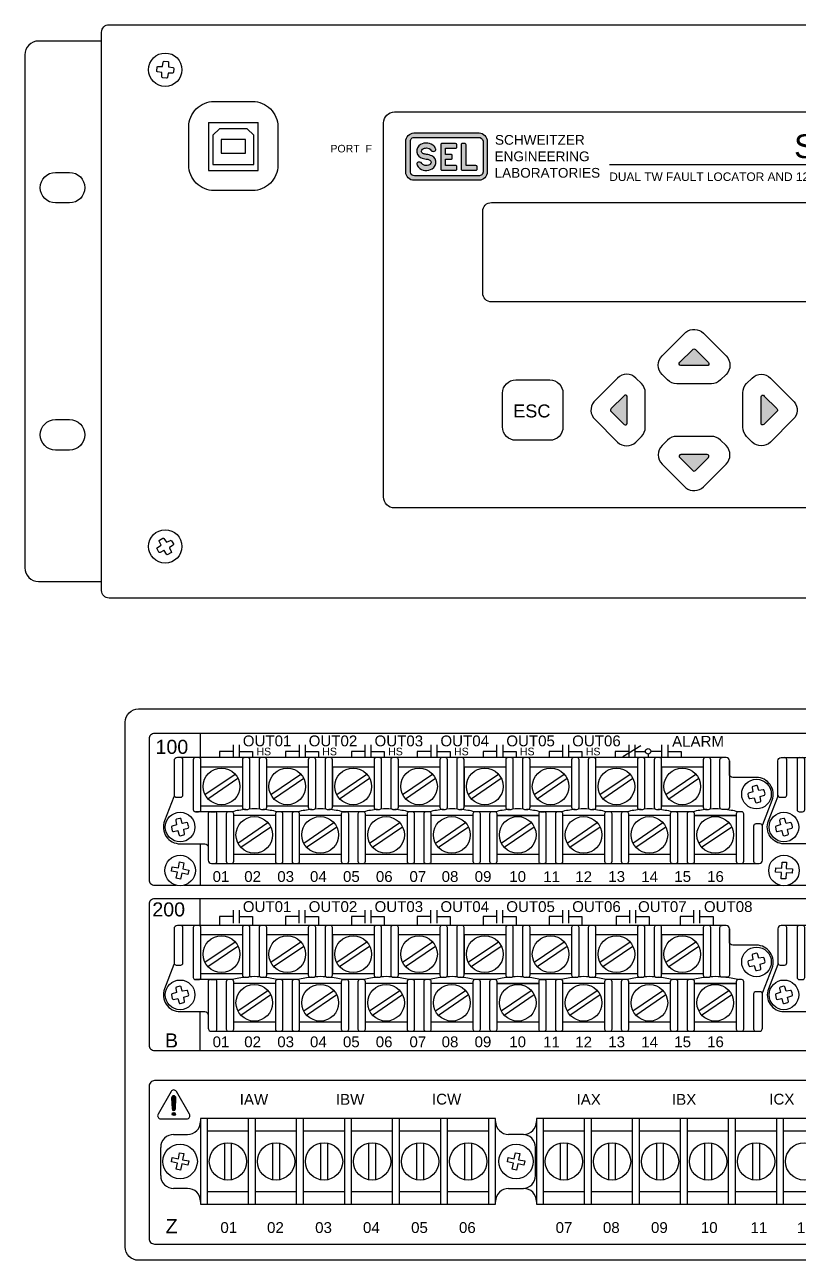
# Model space of a CAD drawing. Header units: inches. Extents: x 2.3 to 23.5, y 0.5 to 14.5.
# Drawn here: x 2.29 to 9.34, y 3.29 to 14.54 of the extents above; entities that cross this region are included whole.
import ezdxf

# ---------------------------------------------------------------- set-up
doc = ezdxf.new("R2010")
doc.units = ezdxf.units.IN
doc.header["$MEASUREMENT"] = 0
doc.layers.add('DWG', color=7, linetype='Continuous')
doc.styles.add('Arial', font='arial.ttf')

msp = doc.modelspace()

# ---------------------------------------------------------------- hatches: boundary and pattern name
at = {"layer": 'DWG'}
h = msp.add_hatch(color=256, dxfattribs=at)
h.dxf.hatch_style = 1
h.paths.add_polyline_path([(5.833, 13.553, 0.404471), (5.759, 13.476), (5.759, 13.197, 0.41811), (5.833, 13.122), (6.426, 13.122, 0.404471), (6.5, 13.199), (6.5, 13.477, 0.41811), (6.426, 13.553)])
h.paths.add_polyline_path([(6.422, 13.513, -0.378768), (6.462, 13.479), (6.462, 13.199, -0.441125), (6.422, 13.163), (5.839, 13.163, -0.378768), (5.8, 13.197), (5.8, 13.478, -0.441125), (5.839, 13.513)], flags=16)
h.paths.add_polyline_path([(5.941, 13.461, -0.186266), (6.005, 13.443, -0.150362), (6.03, 13.411, -0.125644), (6.032, 13.398, -0.170757), (6.026, 13.39, -0.231613), (5.996, 13.388, -0.085557), (5.994, 13.39, -0.006668), (5.981, 13.405, 0.13415), (5.959, 13.416, 0.058363), (5.938, 13.416, 0.221111), (5.904, 13.397, 0.182747), (5.902, 13.382, 0.23043), (5.92, 13.364, 0.039737), (5.931, 13.361, 0.022201), (5.946, 13.358, -0.087003), (5.997, 13.344, -0.338093), (6.033, 13.276, -0.12608), (6.013, 13.238, -0.192116), (5.95, 13.212, -0.186266), (5.887, 13.231, -0.150362), (5.861, 13.263, -0.125644), (5.86, 13.276, -0.170757), (5.865, 13.283, -0.231613), (5.895, 13.285, -0.085557), (5.898, 13.283, -0.006668), (5.91, 13.269, 0.13415), (5.933, 13.257, 0.058363), (5.954, 13.258, 0.221111), (5.988, 13.277, 0.182747), (5.989, 13.291, 0.23043), (5.971, 13.309, 0.039737), (5.96, 13.313, 0.022201), (5.945, 13.315, -0.087003), (5.894, 13.329, -0.338093), (5.859, 13.398, -0.12608), (5.878, 13.436, -0.192116)], flags=0)
h = msp.add_hatch(color=256, dxfattribs=at)
h.dxf.hatch_style = 1
h.paths.add_polyline_path([(6.005, 13.443, 0.186266), (5.941, 13.461, 0.192116), (5.878, 13.436, 0.12608), (5.859, 13.398, 0.336344), (5.894, 13.329, 0.087668), (5.945, 13.315, -0.022201), (5.96, 13.313, -0.039737), (5.971, 13.309, -0.23043), (5.989, 13.291, -0.182747), (5.988, 13.277, -0.221111), (5.954, 13.258, -0.058363), (5.933, 13.257, -0.13415), (5.91, 13.269, 0.006762), (5.898, 13.284, 0.078297), (5.895, 13.285, 0.231613), (5.865, 13.283, 0.170757), (5.86, 13.276, 0.118457), (5.861, 13.264, 0.153081), (5.887, 13.231, 0.186266), (5.95, 13.212, 0.192116), (6.013, 13.238, 0.12608), (6.033, 13.276, 0.336344), (5.997, 13.344, 0.087668), (5.946, 13.358, -0.022201), (5.931, 13.361, -0.039737), (5.92, 13.364, -0.23043), (5.902, 13.382, -0.182747), (5.904, 13.397, -0.221111), (5.938, 13.416, -0.058363), (5.959, 13.416, -0.13415), (5.981, 13.405, 0.006762), (5.994, 13.39, 0.078297), (5.996, 13.388, 0.231613), (6.026, 13.39, 0.170757), (6.032, 13.398, 0.118457), (6.03, 13.41, 0.153081)])
h = msp.add_hatch(color=256, dxfattribs=at)
h.dxf.hatch_style = 1
h.paths.add_polyline_path([(6.212, 13.214), (6.089, 13.214, -0.414244), (6.077, 13.226), (6.077, 13.445, -0.432614), (6.089, 13.458), (6.212, 13.458, -0.424366), (6.224, 13.446), (6.224, 13.426, -0.424366), (6.212, 13.414), (6.119, 13.414), (6.119, 13.358), (6.174, 13.358, -0.477137), (6.182, 13.348), (6.182, 13.324, -0.353971), (6.174, 13.314), (6.119, 13.314), (6.119, 13.258), (6.212, 13.258, -0.414214), (6.224, 13.246), (6.224, 13.226, -0.414214)])
h = msp.add_hatch(color=256, dxfattribs=at)
h.dxf.hatch_style = 1
h.paths.add_polyline_path([(6.307, 13.445), (6.307, 13.446, 0.414214), (6.295, 13.458), (6.274, 13.458, 0.396049), (6.262, 13.445), (6.262, 13.225, 0.396049), (6.274, 13.214), (6.398, 13.214, 0.404134), (6.409, 13.226), (6.409, 13.246, 0.404134), (6.398, 13.258), (6.307, 13.258)])
h = msp.add_hatch(color=256, dxfattribs=at)
h.dxf.hatch_style = 1
h.paths.add_polyline_path([(7.774, 11.15, 0.749006), (7.745, 11.158), (7.63, 11.044, 0.514157), (7.628, 11.018), (7.747, 10.9, 0.677698), (7.774, 10.912)])
h.paths.add_polyline_path([(8.397, 11.581, 0.514157), (8.371, 11.579), (8.256, 11.465, 0.749006), (8.265, 11.435), (8.504, 11.435, 0.656199), (8.515, 11.462)])
h.paths.add_polyline_path([(8.515, 10.599, 0.677698), (8.503, 10.626), (8.265, 10.626, 0.749006), (8.256, 10.597), (8.371, 10.482, 0.514157), (8.397, 10.48)])
h.paths.add_polyline_path([(9.137, 11.044), (9.023, 11.158, 0.749006), (8.994, 11.15), (8.994, 10.911, 0.656199), (9.02, 10.9), (9.139, 11.018, 0.514157)])
h.paths.add_polyline_path([(9.812, 11.188), (9.737, 11.13), (9.812, 11.072)])
h = msp.add_hatch(color=256, dxfattribs=at)
h.dxf.hatch_style = 1
h.paths.add_polyline_path([(3.665, 4.767, 1), (3.625, 4.767), (3.63, 4.667, 1), (3.66, 4.667)])
h = msp.add_hatch(color=256, dxfattribs=at)
h.dxf.hatch_style = 1
h.paths.add_polyline_path([(3.66, 4.621, 1), (3.63, 4.621, 1)])

# ---------------------------------------------------------------- linework, layer by layer
for points in [[(20.588, 14.471), (20.588, 9.387, -0.414214), (20.519, 9.319), (3.056, 9.319, -0.414214), (2.988, 9.387), (2.988, 14.471, -0.414214), (3.056, 14.539), (20.519, 14.539, -0.414214)], [(2.988, 14.39), (2.413, 14.39, 0.414214), (2.288, 14.265), (2.288, 9.595, 0.414214), (2.413, 9.47), (2.988, 9.47)], [(3.634, 14.098), (3.594, 14.099, 0.383551), (3.593, 14.098), (3.587, 14.059, -0.393777), (3.578, 14.051), (3.545, 14.054, -0.403842), (3.537, 14.063), (3.538, 14.103, 0.383532), (3.537, 14.104), (3.497, 14.109, -0.39378), (3.49, 14.118), (3.493, 14.151, -0.403842), (3.501, 14.159), (3.541, 14.158, 0.383532), (3.542, 14.159), (3.548, 14.199, -0.393777), (3.557, 14.206), (3.59, 14.204, -0.403845), (3.598, 14.195), (3.597, 14.155, 0.383532), (3.598, 14.154), (3.638, 14.149, -0.39378), (3.645, 14.14), (3.642, 14.106, -0.403842)], [(4.013, 13.84), (4.363, 13.84, -0.414214), (4.593, 13.61), (4.593, 13.26, -0.414214), (4.363, 13.029), (4.013, 13.029, -0.414214), (3.782, 13.26), (3.782, 13.61, -0.414214)], [(5.656, 13.745), (18.024, 13.745, -0.414214), (18.124, 13.645), (18.124, 10.239, -0.414214), (18.024, 10.139), (5.656, 10.139, -0.414214), (5.556, 10.239), (5.556, 13.645, -0.414214)], [(5.833, 13.553), (6.426, 13.553, -0.41811), (6.5, 13.477), (6.5, 13.199, -0.404471), (6.426, 13.122), (5.833, 13.122, -0.41811), (5.759, 13.197), (5.759, 13.476, -0.404471)], [(5.839, 13.513), (6.422, 13.513, -0.378768), (6.462, 13.479), (6.462, 13.199, -0.441125), (6.422, 13.163), (5.839, 13.163, -0.378768), (5.8, 13.197), (5.8, 13.478, -0.441125)], [(5.941, 13.461, 0.192116), (5.878, 13.436, 0.12608), (5.859, 13.398, 0.336344), (5.894, 13.329, 0.087668), (5.945, 13.315, -0.022201), (5.96, 13.313, -0.039737), (5.971, 13.309, -0.23043), (5.989, 13.291, -0.182747), (5.988, 13.277, -0.221111), (5.954, 13.258, -0.058363), (5.933, 13.257, -0.13415), (5.91, 13.269, 0.006668), (5.898, 13.283, 0.085557), (5.895, 13.285, 0.231613), (5.865, 13.283, 0.170757), (5.86, 13.276, 0.118457), (5.861, 13.264, 0.153081), (5.887, 13.231, 0.186266), (5.95, 13.212, 0.192116), (6.013, 13.238, 0.12608), (6.033, 13.276, 0.336344), (5.997, 13.344, 0.087668), (5.946, 13.358, -0.022201), (5.931, 13.361, -0.039737), (5.92, 13.364, -0.23043), (5.902, 13.382, -0.182747), (5.904, 13.397, -0.221111), (5.938, 13.416, -0.058363), (5.959, 13.416, -0.13415), (5.981, 13.405, 0.006668), (5.994, 13.39, 0.085557), (5.996, 13.388, 0.231613), (6.026, 13.39, 0.170757), (6.032, 13.398, 0.118457), (6.03, 13.41, 0.153081), (6.005, 13.443, 0.186266)], [(6.262, 13.445), (6.262, 13.225, 0.432614), (6.274, 13.214), (6.398, 13.214, 0.424366), (6.409, 13.226), (6.409, 13.246, 0.404134), (6.398, 13.258), (6.307, 13.258), (6.307, 13.446, 0.414285), (6.295, 13.458), (6.274, 13.458, 0.432614)], [(2.568, 13.194), (2.696, 13.194, -1), (2.696, 12.916), (2.568, 12.916, -1)], [(6.539, 12.92), (10.229, 12.92, -0.414214), (10.309, 12.84), (10.309, 12.095, -0.414214), (10.229, 12.015), (6.539, 12.015, -0.414214), (6.459, 12.095), (6.459, 12.84, -0.414214)], [(8.31, 11.739, -0.379432), (8.469, 11.73), (8.676, 11.523, -0.414213), (8.676, 11.354), (8.626, 11.305, -0.196092), (8.542, 11.27), (8.227, 11.27, -0.19986), (8.142, 11.305), (8.093, 11.354, -0.414214), (8.093, 11.523)], [(8.371, 11.579, -0.514157), (8.397, 11.581), (8.515, 11.462, -0.677698), (8.503, 11.435), (8.265, 11.435, -0.749006), (8.256, 11.465)], [(6.76, 11.305), (7.07, 11.305, -0.415057), (7.19, 11.185), (7.19, 10.876, -0.414214), (7.07, 10.755), (6.76, 10.755, -0.415058), (6.64, 10.876), (6.64, 11.185, -0.413367)], [(7.471, 11.105, 0.379432), (7.48, 10.946), (7.687, 10.739, 0.414213), (7.855, 10.739), (7.905, 10.789, 0.196092), (7.94, 10.873), (7.94, 11.188, 0.19986), (7.905, 11.272), (7.855, 11.322, 0.414214), (7.687, 11.322)], [(9.297, 11.105, -0.379432), (9.288, 10.946), (9.081, 10.739, -0.414213), (8.912, 10.739), (8.863, 10.789, -0.196092), (8.828, 10.873), (8.828, 11.188, -0.19986), (8.863, 11.272), (8.912, 11.322, -0.414214), (9.081, 11.322)], [(7.63, 11.044, 0.514157), (7.628, 11.018), (7.747, 10.9, 0.677698), (7.774, 10.912), (7.774, 11.15, 0.749006), (7.745, 11.158)], [(9.137, 11.044, -0.514157), (9.139, 11.018), (9.02, 10.9, -0.677698), (8.994, 10.912), (8.994, 11.15, -0.749006), (9.023, 11.158)], [(2.568, 10.944), (2.696, 10.944, -1), (2.696, 10.666), (2.568, 10.666, -1)], [(8.31, 10.322, 0.379432), (8.469, 10.331), (8.676, 10.538, 0.414213), (8.676, 10.707), (8.626, 10.756, 0.196092), (8.542, 10.791), (8.227, 10.791, 0.19986), (8.142, 10.756), (8.093, 10.707, 0.414214), (8.093, 10.538)], [(8.371, 10.482, 0.514157), (8.397, 10.48), (8.515, 10.599, 0.677698), (8.503, 10.626), (8.265, 10.626, 0.749006), (8.256, 10.597)], [(3.556, 9.861), (3.578, 9.827, 0.383551), (3.579, 9.826), (3.615, 9.844, -0.393777), (3.626, 9.841), (3.642, 9.811, -0.403842), (3.639, 9.8), (3.606, 9.779, 0.383532), (3.605, 9.777), (3.623, 9.741, -0.39378), (3.619, 9.73), (3.59, 9.714, -0.403842), (3.579, 9.717), (3.557, 9.751, 0.383532), (3.556, 9.751), (3.52, 9.733, -0.393777), (3.509, 9.737), (3.493, 9.766, -0.403845), (3.496, 9.778), (3.529, 9.799, 0.383532), (3.53, 9.8), (3.512, 9.836, -0.39378), (3.516, 9.847), (3.545, 9.864, -0.403842)], [(14.642, 6.58), (3.47, 6.58, 0.414214), (3.42, 6.53), (3.42, 5.249, 0.414214), (3.47, 5.199), (14.648, 5.199, 0.414214), (14.698, 5.249), (14.698, 6.53, 0.44738)], [(3.502, 4.619, 0.57735), (3.526, 4.577), (3.764, 4.577, 0.57735), (3.789, 4.619), (3.669, 4.826, 0.57735), (3.621, 4.826)], [(3.625, 4.767), (3.63, 4.667, 1), (3.66, 4.667), (3.665, 4.767, 1)]]:
    msp.add_lwpolyline(points, format="xyb", close=True, dxfattribs=at)
for points in [[(3.963, 13.647), (3.963, 13.21), (4.413, 13.21), (4.413, 13.647)], [(3.963, 13.647), (4.413, 13.647)], [(7.614, 13.266), (10.899, 13.266)], [(3.885, 8.085), (3.885, 7.866)], [(4.186, 7.923), (4.063, 7.923)], [(4.063, 7.923), (4.063, 7.866)], [(4.186, 7.983), (4.186, 7.863)], [(4.241, 7.983), (4.241, 7.863)], [(4.241, 7.923), (4.363, 7.923)], [(4.363, 7.923), (4.363, 7.866)], [(4.786, 7.923), (4.663, 7.923)], [(4.663, 7.923), (4.663, 7.866)], [(4.786, 7.983), (4.786, 7.863)], [(4.841, 7.983), (4.841, 7.863)], [(4.841, 7.923), (4.963, 7.923)], [(4.963, 7.923), (4.963, 7.866)], [(5.386, 7.923), (5.263, 7.923)], [(5.263, 7.923), (5.263, 7.866)], [(5.386, 7.983), (5.386, 7.863)], [(5.441, 7.983), (5.441, 7.863)], [(5.441, 7.923), (5.563, 7.923)], [(5.563, 7.923), (5.563, 7.866)], [(5.986, 7.923), (5.863, 7.923)], [(5.863, 7.923), (5.863, 7.866)], [(5.986, 7.983), (5.986, 7.863)], [(6.041, 7.983), (6.041, 7.863)], [(6.041, 7.923), (6.163, 7.923)], [(6.163, 7.923), (6.163, 7.866)], [(6.586, 7.923), (6.463, 7.923)], [(6.463, 7.923), (6.463, 7.866)], [(6.586, 7.983), (6.586, 7.863)], [(6.641, 7.983), (6.641, 7.863)], [(6.641, 7.923), (6.763, 7.923)], [(6.763, 7.923), (6.763, 7.866)], [(7.186, 7.923), (7.063, 7.923)], [(7.063, 7.923), (7.063, 7.866)], [(7.186, 7.983), (7.186, 7.866)], [(7.241, 7.983), (7.241, 7.866)], [(7.241, 7.923), (7.363, 7.923)], [(7.363, 7.923), (7.363, 7.866)], [(7.789, 7.923), (7.666, 7.923)], [(7.666, 7.923), (7.666, 7.866)], [(7.899, 7.973), (7.734, 7.873)], [(7.789, 7.983), (7.789, 7.863)], [(7.844, 7.983), (7.844, 7.863)], [(7.844, 7.923), (7.941, 7.923)], [(7.966, 7.898), (7.966, 7.866)], [(8.089, 7.923), (7.991, 7.923)], [(8.089, 7.983), (8.089, 7.863)], [(8.144, 7.983), (8.144, 7.863)], [(8.144, 7.923), (8.266, 7.923)], [(8.266, 7.923), (8.266, 7.866)], [(4.27, 7.78), (3.892, 7.78)], [(4.87, 7.78), (4.492, 7.78)], [(5.47, 7.78), (5.091, 7.78)], [(5.091, 7.78), (5.091, 7.428)], [(6.069, 7.78), (5.691, 7.78)], [(6.669, 7.78), (6.29, 7.78), (6.29, 7.428), (6.669, 7.428)], [(7.269, 7.78), (6.89, 7.78)], [(7.868, 7.78), (7.49, 7.78)], [(8.468, 7.78), (8.089, 7.78), (8.089, 7.428), (8.468, 7.428)], [(3.929, 7.53), (4.203, 7.716)], [(3.956, 7.491), (4.23, 7.678)], [(4.529, 7.53), (4.803, 7.716)], [(4.555, 7.491), (4.83, 7.678)], [(5.129, 7.53), (5.403, 7.716)], [(5.155, 7.491), (5.429, 7.678)], [(5.728, 7.53), (6.002, 7.716)], [(5.755, 7.491), (6.029, 7.678)], [(6.328, 7.53), (6.602, 7.716)], [(6.354, 7.491), (6.628, 7.678)], [(6.928, 7.53), (7.202, 7.716)], [(6.954, 7.491), (7.228, 7.678)], [(7.527, 7.53), (7.801, 7.716)], [(7.554, 7.491), (7.828, 7.678)], [(8.127, 7.53), (8.401, 7.716)], [(8.153, 7.491), (8.427, 7.678)], [(3.892, 7.428), (4.27, 7.428)], [(4.492, 7.428), (4.87, 7.428)], [(5.091, 7.428), (5.47, 7.428)], [(5.691, 7.428), (6.069, 7.428)], [(6.89, 7.428), (7.269, 7.428)], [(7.49, 7.428), (7.868, 7.428)], [(4.176, 7.373), (3.844, 7.373)], [(3.98, 7.373), (4.021, 7.373)], [(4.571, 7.338), (4.192, 7.338)], [(4.444, 7.394), (4.443, 7.394)], [(4.775, 7.373), (4.587, 7.373)], [(5.17, 7.338), (4.791, 7.338)], [(5.374, 7.373), (5.186, 7.373)], [(5.375, 7.373), (5.187, 7.373), (5.22, 7.373)], [(5.322, 7.353), (5.322, 6.922)], [(5.77, 7.338), (5.391, 7.338)], [(5.643, 7.394), (5.642, 7.394)], [(5.974, 7.373), (5.786, 7.373)], [(6.37, 7.338), (5.991, 7.338)], [(6.573, 7.373), (6.385, 7.373)], [(6.969, 7.338), (6.59, 7.338), (6.969, 7.338)], [(7.174, 7.373), (6.986, 7.373), (7.019, 7.373)], [(7.569, 7.338), (7.19, 7.338)], [(7.442, 7.394), (7.441, 7.394)], [(7.773, 7.373), (7.585, 7.373)], [(8.168, 7.338), (7.79, 7.338)], [(8.372, 7.373), (8.184, 7.373)], [(8.768, 7.338), (8.389, 7.338), (8.768, 7.338)], [(4.229, 7.088), (4.503, 7.275)], [(4.256, 7.049), (4.53, 7.236)], [(4.829, 7.088), (5.103, 7.275)], [(4.855, 7.049), (5.129, 7.236)], [(5.428, 7.088), (5.703, 7.275)], [(5.455, 7.049), (5.729, 7.236)], [(6.028, 7.088), (6.302, 7.275)], [(6.055, 7.049), (6.329, 7.236)], [(6.628, 7.088), (6.902, 7.275)], [(6.654, 7.049), (6.928, 7.236)], [(7.227, 7.088), (7.501, 7.275)], [(7.254, 7.049), (7.528, 7.236)], [(7.827, 7.088), (8.101, 7.275)], [(7.853, 7.049), (8.128, 7.236)], [(8.427, 7.088), (8.701, 7.275)], [(8.453, 7.049), (8.727, 7.236)], [(3.885, 7.081), (3.885, 6.704)], [(4.192, 6.987), (4.571, 6.987)], [(4.791, 6.987), (5.17, 6.987)], [(5.391, 6.987), (5.77, 6.987)], [(5.991, 6.987), (6.37, 6.987)], [(6.59, 6.987), (6.969, 6.987)], [(7.19, 6.987), (7.569, 6.987)], [(7.79, 6.987), (8.168, 6.987)], [(8.389, 6.987), (8.768, 6.987)], [(3.739, 6.704), (9.167, 6.704)], [(3.884, 6.58), (3.884, 6.338)], [(4.185, 6.418), (4.063, 6.418)], [(4.063, 6.418), (4.063, 6.338)], [(4.185, 6.478), (4.185, 6.358)], [(4.24, 6.478), (4.24, 6.358)], [(4.24, 6.418), (4.363, 6.418)], [(4.363, 6.418), (4.363, 6.338)], [(4.785, 6.418), (4.663, 6.418)], [(4.663, 6.418), (4.663, 6.338)], [(4.785, 6.478), (4.785, 6.358)], [(4.84, 6.478), (4.84, 6.358)], [(4.84, 6.418), (4.963, 6.418)], [(4.963, 6.418), (4.963, 6.338)], [(5.385, 6.418), (5.263, 6.418)], [(5.263, 6.418), (5.263, 6.338)], [(5.385, 6.478), (5.385, 6.358)], [(5.44, 6.478), (5.44, 6.358)], [(5.44, 6.418), (5.563, 6.418)], [(5.563, 6.418), (5.563, 6.338)], [(5.985, 6.418), (5.863, 6.418)], [(5.863, 6.418), (5.863, 6.338)], [(5.985, 6.478), (5.985, 6.358)], [(6.04, 6.478), (6.04, 6.358)], [(6.04, 6.418), (6.163, 6.418)], [(6.163, 6.418), (6.163, 6.338)], [(6.585, 6.418), (6.463, 6.418)], [(6.463, 6.418), (6.463, 6.338)], [(6.585, 6.478), (6.585, 6.358)], [(6.64, 6.478), (6.64, 6.358)], [(6.64, 6.418), (6.763, 6.418)], [(6.763, 6.418), (6.763, 6.338)], [(7.185, 6.418), (7.063, 6.418)], [(7.063, 6.418), (7.063, 6.338)], [(7.185, 6.478), (7.185, 6.358)], [(7.24, 6.478), (7.24, 6.358)], [(7.24, 6.418), (7.363, 6.418)], [(7.363, 6.418), (7.363, 6.338)], [(7.797, 6.418), (7.675, 6.418)], [(7.675, 6.418), (7.675, 6.338)], [(7.797, 6.478), (7.797, 6.358)], [(7.852, 6.478), (7.852, 6.358)], [(7.852, 6.418), (7.975, 6.418)], [(7.975, 6.418), (7.975, 6.338)], [(8.38, 6.418), (8.258, 6.418)], [(8.258, 6.418), (8.258, 6.338)], [(8.38, 6.478), (8.38, 6.358)], [(8.435, 6.478), (8.435, 6.358)], [(8.435, 6.418), (8.558, 6.418)], [(8.558, 6.418), (8.558, 6.338)], [(4.27, 6.252), (3.892, 6.252)], [(3.929, 6.002), (4.203, 6.188)], [(4.87, 6.252), (4.492, 6.252)], [(4.529, 6.002), (4.803, 6.188)], [(5.47, 6.252), (5.091, 6.252)], [(5.091, 6.252), (5.091, 5.9)], [(5.129, 6.002), (5.403, 6.188)], [(6.069, 6.252), (5.691, 6.252)], [(5.728, 6.002), (6.002, 6.188)], [(6.669, 6.252), (6.29, 6.252), (6.29, 5.9), (6.669, 5.9)], [(6.328, 6.002), (6.602, 6.188)], [(7.269, 6.252), (6.89, 6.252)], [(6.928, 6.002), (7.202, 6.188)], [(7.868, 6.252), (7.49, 6.252)], [(7.527, 6.002), (7.801, 6.188)], [(8.468, 6.252), (8.089, 6.252), (8.089, 5.9), (8.468, 5.9)], [(8.127, 6.002), (8.401, 6.188)], [(3.956, 5.963), (4.23, 6.15)], [(4.555, 5.963), (4.83, 6.15)], [(5.155, 5.963), (5.429, 6.15)], [(5.755, 5.963), (6.029, 6.15)], [(6.354, 5.963), (6.628, 6.15)], [(6.954, 5.963), (7.228, 6.15)], [(7.554, 5.963), (7.828, 6.15)], [(8.153, 5.963), (8.427, 6.15)], [(3.892, 5.9), (4.27, 5.9)], [(4.444, 5.866), (4.443, 5.866)], [(4.492, 5.9), (4.87, 5.9)], [(5.091, 5.9), (5.47, 5.9)], [(5.643, 5.866), (5.642, 5.866)], [(5.691, 5.9), (6.069, 5.9)], [(6.89, 5.9), (7.269, 5.9)], [(7.442, 5.866), (7.441, 5.866)], [(7.49, 5.9), (7.868, 5.9)], [(4.176, 5.845), (3.844, 5.845)], [(3.98, 5.845), (4.021, 5.845)], [(4.571, 5.81), (4.192, 5.81)], [(4.229, 5.56), (4.503, 5.747)], [(4.775, 5.845), (4.587, 5.845)], [(5.17, 5.81), (4.791, 5.81)], [(4.829, 5.56), (5.103, 5.747)], [(5.374, 5.845), (5.186, 5.845)], [(5.375, 5.845), (5.187, 5.845), (5.22, 5.845)], [(5.322, 5.825), (5.322, 5.394)], [(5.77, 5.81), (5.391, 5.81)], [(5.428, 5.56), (5.703, 5.747)], [(5.974, 5.845), (5.786, 5.845)], [(6.37, 5.81), (5.991, 5.81)], [(6.028, 5.56), (6.302, 5.747)], [(6.573, 5.845), (6.385, 5.845)], [(6.969, 5.81), (6.59, 5.81), (6.969, 5.81)], [(6.628, 5.56), (6.902, 5.747)], [(7.174, 5.845), (6.986, 5.845), (7.019, 5.845)], [(7.569, 5.81), (7.19, 5.81)], [(7.227, 5.56), (7.501, 5.747)], [(7.773, 5.845), (7.585, 5.845)], [(8.168, 5.81), (7.79, 5.81)], [(7.827, 5.56), (8.101, 5.747)], [(8.372, 5.845), (8.184, 5.845)], [(8.768, 5.81), (8.389, 5.81), (8.768, 5.81)], [(8.427, 5.56), (8.701, 5.747)], [(4.256, 5.521), (4.53, 5.708)], [(4.855, 5.521), (5.129, 5.708)], [(5.455, 5.521), (5.729, 5.708)], [(6.055, 5.521), (6.329, 5.708)], [(6.654, 5.521), (6.928, 5.708)], [(7.254, 5.521), (7.528, 5.708)], [(7.853, 5.521), (8.128, 5.708)], [(8.453, 5.521), (8.727, 5.708)], [(3.884, 5.553), (3.884, 5.199)], [(4.192, 5.459), (4.571, 5.459)], [(4.791, 5.459), (5.17, 5.459)], [(5.391, 5.459), (5.77, 5.459)], [(5.991, 5.459), (6.37, 5.459)], [(6.59, 5.459), (6.969, 5.459)], [(7.19, 5.459), (7.569, 5.459)], [(7.79, 5.459), (8.168, 5.459)], [(8.389, 5.459), (8.768, 5.459)], [(3.952, 3.799), (3.952, 4.579)], [(4.327, 3.799), (4.327, 4.579)], [(4.389, 3.799), (4.389, 4.579)], [(4.764, 3.799), (4.764, 4.579)], [(4.827, 3.799), (4.827, 4.579)], [(5.202, 3.799), (5.202, 4.579)], [(5.264, 3.799), (5.264, 4.579)], [(5.639, 3.799), (5.639, 4.579)], [(5.702, 3.799), (5.702, 4.579)], [(6.077, 3.799), (6.077, 4.579)], [(6.139, 3.799), (6.139, 4.579)], [(6.514, 3.799), (6.514, 4.579)], [(7.012, 3.799), (7.012, 4.579)], [(7.387, 3.799), (7.387, 4.579)], [(7.449, 3.799), (7.449, 4.579)], [(7.824, 3.799), (7.824, 4.579)], [(7.887, 3.799), (7.887, 4.579)], [(8.262, 3.799), (8.262, 4.579)], [(8.324, 3.799), (8.324, 4.579)], [(8.699, 3.799), (8.699, 4.579)], [(8.762, 3.799), (8.762, 4.579)], [(9.137, 3.799), (9.137, 4.579)], [(9.199, 3.799), (9.199, 4.579)], [(3.644, 4.435), (3.771, 4.435)], [(4.327, 4.464), (3.952, 4.464)], [(4.764, 4.464), (4.389, 4.464)], [(5.202, 4.464), (4.827, 4.464)], [(5.639, 4.464), (5.264, 4.464)], [(6.077, 4.464), (5.702, 4.464)], [(6.514, 4.464), (6.139, 4.464)], [(6.831, 4.435), (6.695, 4.435)], [(7.387, 4.464), (7.012, 4.464)], [(7.824, 4.464), (7.449, 4.464)], [(8.262, 4.464), (7.887, 4.464)], [(8.699, 4.464), (8.324, 4.464)], [(9.137, 4.464), (8.762, 4.464)], [(9.574, 4.464), (9.199, 4.464)], [(3.526, 4.061), (3.526, 4.317)], [(4.109, 4.022), (4.109, 4.356)], [(4.169, 4.356), (4.169, 4.022)], [(4.547, 4.022), (4.547, 4.356)], [(4.607, 4.356), (4.607, 4.022)], [(4.984, 4.022), (4.984, 4.356)], [(5.044, 4.356), (5.044, 4.022)], [(5.422, 4.022), (5.422, 4.356)], [(5.482, 4.356), (5.482, 4.022)], [(5.859, 4.022), (5.859, 4.356)], [(5.919, 4.356), (5.919, 4.022)], [(6.297, 4.022), (6.297, 4.356)], [(6.357, 4.356), (6.357, 4.022)], [(6.94, 4.061), (6.94, 4.317)], [(7.169, 4.022), (7.169, 4.356)], [(7.229, 4.356), (7.229, 4.022)], [(7.607, 4.022), (7.607, 4.356)], [(7.667, 4.356), (7.667, 4.022)], [(8.044, 4.022), (8.044, 4.356)], [(8.104, 4.356), (8.104, 4.022)], [(8.482, 4.022), (8.482, 4.356)], [(8.542, 4.356), (8.542, 4.022)], [(8.919, 4.022), (8.919, 4.356)], [(8.979, 4.356), (8.979, 4.022)], [(3.771, 3.943), (3.644, 3.943)], [(6.695, 3.943), (6.831, 3.943)], [(3.952, 3.914), (4.327, 3.914)], [(4.389, 3.914), (4.764, 3.914)], [(4.827, 3.914), (5.202, 3.914)], [(5.264, 3.914), (5.639, 3.914)], [(5.702, 3.914), (6.077, 3.914)], [(6.139, 3.914), (6.514, 3.914)], [(7.012, 3.914), (7.387, 3.914)], [(7.449, 3.914), (7.824, 3.914)], [(7.887, 3.914), (8.262, 3.914)], [(8.324, 3.914), (8.699, 3.914)], [(8.762, 3.914), (9.137, 3.914)], [(9.199, 3.914), (9.574, 3.914)]]:
    msp.add_lwpolyline(points, dxfattribs=at)
for points in [[(4.061, 13.592), (4.002, 13.534), (4.002, 13.265), (4.373, 13.265), (4.373, 13.534), (4.314, 13.592)], [(4.077, 13.495), (4.077, 13.37), (4.298, 13.37), (4.298, 13.495)], [(3.737, 6.908), (3.727, 6.853), (3.782, 6.842), (3.774, 6.803), (3.719, 6.814), (3.708, 6.759), (3.668, 6.767), (3.679, 6.822), (3.624, 6.833), (3.632, 6.872), (3.687, 6.861), (3.698, 6.916)], [(9.179, 6.763), (9.182, 6.819), (9.126, 6.822), (9.128, 6.861), (9.184, 6.859), (9.187, 6.915), (9.227, 6.913), (9.224, 6.857), (9.28, 6.854), (9.278, 6.814), (9.222, 6.817), (9.219, 6.761)], [(3.889, 3.799), (6.577, 3.799), (6.577, 4.579), (3.889, 4.579)], [(6.949, 3.799), (9.637, 3.799), (9.637, 4.579), (6.949, 4.579)], [(3.737, 4.26), (3.726, 4.205), (3.782, 4.194), (3.774, 4.155), (3.719, 4.166), (3.708, 4.111), (3.668, 4.118), (3.679, 4.173), (3.624, 4.185), (3.632, 4.224), (3.687, 4.213), (3.698, 4.268)], [(6.797, 4.26), (6.786, 4.205), (6.842, 4.194), (6.834, 4.155), (6.779, 4.166), (6.768, 4.111), (6.728, 4.118), (6.739, 4.173), (6.684, 4.185), (6.692, 4.224), (6.747, 4.213), (6.758, 4.268)]]:
    msp.add_lwpolyline(points, close=True, dxfattribs=at)
for points in [[(6.224, 13.226), (6.224, 13.246, 0.414214), (6.212, 13.258), (6.119, 13.258), (6.119, 13.314), (6.174, 13.314, 0.353971), (6.182, 13.324), (6.182, 13.348, 0.353971), (6.174, 13.358), (6.119, 13.358), (6.119, 13.414), (6.212, 13.414, 0.424366), (6.224, 13.426), (6.224, 13.446, 0.404134), (6.212, 13.458), (6.089, 13.458, 0.432614), (6.077, 13.445), (6.077, 13.226, 0.414275), (6.089, 13.214), (6.212, 13.214, 0.414214), (6.224, 13.226)], [(20.332, 8.31, -0.414214), (20.453, 8.189), (20.453, 3.41, -0.415701), (20.332, 3.289), (3.324, 3.289, -0.414214), (3.203, 3.41), (3.203, 8.189, -0.414599), (3.324, 8.31), (20.332, 8.31)], [(9.239, 6.704), (11.655, 6.704, 0.414214), (11.705, 6.754), (11.705, 8.035, 0.44738), (11.649, 8.085), (3.47, 8.085, 0.414214), (3.42, 8.035), (3.42, 6.754, 0.414214), (3.47, 6.704), (3.667, 6.704)], [(8.706, 7.836, 0.414214), (8.676, 7.866), (3.678, 7.866, 0.414214), (3.648, 7.836), (3.648, 7.521, -0.092502), (3.646, 7.51), (3.561, 7.289, 0.526904), (3.703, 7.081), (3.928, 7.081, -0.414214), (3.958, 7.051)], [(3.648, 7.525, 0.414214), (3.668, 7.505), (3.709, 7.505, 0.414214), (3.729, 7.525), (3.729, 7.846, 0.414214), (3.709, 7.866)], [(3.843, 7.866, 0.414214), (3.823, 7.846), (3.823, 7.393, 0.414214), (3.843, 7.373), (3.872, 7.373, 0.414214), (3.892, 7.393), (3.892, 7.846, 0.414214), (3.872, 7.866)], [(3.978, 7.373, 0.414214), (3.958, 7.353), (3.958, 7.051), (3.958, 6.932, 0.414214), (3.988, 6.902), (8.977, 6.902, 0.414214), (9.007, 6.932), (9.007, 7.246, -0.092502), (9.01, 7.257), (9.095, 7.478, 0.526904), (8.952, 7.686), (8.736, 7.686, -0.414214), (8.706, 7.716), (8.706, 7.836), (8.706, 7.414, -0.414214), (8.686, 7.394), (8.64, 7.394, -0.414214), (8.62, 7.414), (8.62, 7.846, -0.414214), (8.64, 7.866)], [(4.29, 7.866, 0.414214), (4.27, 7.846), (4.27, 7.414, 0.414214), (4.29, 7.394), (4.319, 7.394, 0.414214), (4.339, 7.414), (4.339, 7.846, 0.414214), (4.319, 7.866)], [(4.443, 7.866, 0.414214), (4.423, 7.846), (4.423, 7.414, 0.414214), (4.443, 7.394), (4.472, 7.394, 0.414214), (4.492, 7.414), (4.492, 7.846, 0.414214), (4.472, 7.866)], [(4.89, 7.866, 0.414214), (4.87, 7.846), (4.87, 7.414, 0.414214), (4.89, 7.394), (4.919, 7.394, 0.414214), (4.939, 7.414), (4.939, 7.846, 0.414214), (4.919, 7.866)], [(5.043, 7.866, 0.414214), (5.023, 7.846), (5.023, 7.414, 0.414214), (5.043, 7.394), (5.071, 7.394, 0.414214), (5.091, 7.414), (5.091, 7.846, 0.414214), (5.071, 7.866)], [(5.49, 7.866, 0.414214), (5.47, 7.846), (5.47, 7.414, 0.414214), (5.49, 7.394), (5.518, 7.394, 0.414214), (5.538, 7.414), (5.538, 7.846, 0.414214), (5.518, 7.866)], [(5.642, 7.866, 0.414214), (5.622, 7.846), (5.622, 7.414, 0.414214), (5.642, 7.394), (5.671, 7.394, 0.414214), (5.691, 7.414), (5.691, 7.846, 0.414214), (5.671, 7.866)], [(6.089, 7.866, 0.414214), (6.069, 7.846), (6.069, 7.414, 0.414214), (6.089, 7.394), (6.118, 7.394, 0.414214), (6.138, 7.414), (6.138, 7.846, 0.414214), (6.118, 7.866)], [(6.242, 7.866, 0.414214), (6.222, 7.846), (6.222, 7.414, 0.414214), (6.242, 7.394), (6.27, 7.394, 0.414214), (6.29, 7.414), (6.29, 7.846, 0.414214), (6.27, 7.866)], [(6.689, 7.866, 0.414214), (6.669, 7.846), (6.669, 7.414, 0.414214), (6.689, 7.394), (6.718, 7.394, 0.414214), (6.738, 7.414), (6.738, 7.846, 0.414214), (6.718, 7.866)], [(6.841, 7.866, 0.414214), (6.821, 7.846), (6.821, 7.414, 0.414214), (6.841, 7.394), (6.87, 7.394, 0.414214), (6.89, 7.414), (6.89, 7.846, 0.414214), (6.87, 7.866)], [(7.289, 7.866, 0.414214), (7.269, 7.846), (7.269, 7.414, 0.414214), (7.289, 7.394), (7.317, 7.394, 0.414214), (7.337, 7.414), (7.337, 7.846, 0.414214), (7.317, 7.866)], [(7.441, 7.866, 0.414214), (7.421, 7.846), (7.421, 7.414, 0.414214), (7.441, 7.394), (7.47, 7.394, 0.414214), (7.49, 7.414), (7.49, 7.846, 0.414214), (7.47, 7.866)], [(7.888, 7.866, 0.414214), (7.868, 7.846), (7.868, 7.414, 0.414214), (7.888, 7.394), (7.917, 7.394, 0.414214), (7.937, 7.414), (7.937, 7.846, 0.414214), (7.917, 7.866)], [(8.041, 7.866, 0.414214), (8.021, 7.846), (8.021, 7.414, 0.414214), (8.041, 7.394), (8.069, 7.394, 0.414214), (8.089, 7.414), (8.089, 7.846, 0.414214), (8.069, 7.866)], [(8.488, 7.866, 0.414214), (8.468, 7.846), (8.468, 7.414, 0.414214), (8.488, 7.394), (8.516, 7.394, 0.414214), (8.536, 7.414), (8.536, 7.846, 0.414214), (8.516, 7.866)], [(9.458, 7.051, 0.414214), (9.428, 7.081), (9.203, 7.081, -0.526904), (9.061, 7.289), (9.146, 7.51, 0.092502), (9.148, 7.521), (9.148, 7.836, -0.414214), (9.178, 7.866), (11.178, 7.866, -0.414214), (11.208, 7.836), (11.208, 7.414, -0.414214), (11.188, 7.394), (11.142, 7.394, -0.414214), (11.122, 7.414), (11.122, 7.846, -0.414214), (11.142, 7.866)], [(9.148, 7.525, 0.414214), (9.168, 7.505), (9.209, 7.505, 0.414214), (9.229, 7.525), (9.229, 7.846, 0.414214), (9.209, 7.866)], [(9.343, 7.866, 0.414214), (9.323, 7.846), (9.323, 7.393, 0.414214), (9.343, 7.373), (9.372, 7.373, 0.414214), (9.392, 7.393), (9.392, 7.846, 0.414214), (9.372, 7.866)], [(8.952, 7.612), (8.919, 7.604, 0.391808), (8.913, 7.594), (8.92, 7.555, -0.399737), (8.919, 7.554), (8.881, 7.543, 0.391834), (8.875, 7.533), (8.878, 7.516), (8.882, 7.5, 0.391801), (8.892, 7.493), (8.931, 7.501, -0.399746), (8.933, 7.5), (8.944, 7.461, 0.39178), (8.954, 7.455), (8.987, 7.463, 0.391873), (8.993, 7.473)], [(8.993, 7.473), (8.986, 7.512, -0.399656), (8.987, 7.513), (9.025, 7.525, 0.391793), (9.031, 7.535), (9.023, 7.567, 0.391782), (9.014, 7.574), (8.974, 7.567, -0.399898), (8.973, 7.567), (8.962, 7.606, 0.391815), (8.952, 7.612)], [(4.019, 6.902, 0.414214), (4.039, 6.922), (4.039, 7.353, 0.414214), (4.019, 7.373)], [(4.143, 7.373, 0.414214), (4.123, 7.353), (4.123, 6.922, 0.414214), (4.143, 6.902), (4.172, 6.902, 0.414214), (4.192, 6.922), (4.192, 7.353, 0.414214), (4.172, 7.373)], [(4.303, 7.394, 0.035819), (4.176, 7.373)], [(4.43, 7.398, 0.030389), (4.332, 7.398)], [(4.587, 7.373, 0.035819), (4.46, 7.394)], [(4.591, 7.373, 0.414214), (4.571, 7.353), (4.571, 6.922, 0.414214), (4.591, 6.902)], [(4.619, 6.902, 0.414214), (4.639, 6.922), (4.639, 7.353, 0.414214), (4.619, 7.373)], [(4.743, 7.373, 0.414214), (4.723, 7.353), (4.723, 6.922, 0.414214), (4.743, 6.902)], [(4.771, 6.902, 0.414214), (4.791, 6.922), (4.791, 7.353, 0.414214), (4.771, 7.373)], [(4.903, 7.394, 0.035819), (4.775, 7.373)], [(5.029, 7.398, 0.030389), (4.932, 7.398)], [(5.187, 7.373, 0.035819), (5.059, 7.394)], [(5.19, 7.373, 0.414214), (5.17, 7.353), (5.17, 6.922, 0.414214), (5.19, 6.902)], [(5.219, 6.902, 0.414214), (5.239, 6.922), (5.239, 7.353, 0.414214), (5.219, 7.373)], [(5.342, 7.373, 0.414214), (5.322, 7.353), (5.322, 6.922, 0.414214), (5.342, 6.902), (5.371, 6.902, 0.414214), (5.391, 6.922), (5.391, 7.353, 0.414214), (5.371, 7.373)], [(5.502, 7.394, 0.035819), (5.375, 7.373)], [(5.629, 7.398, 0.030389), (5.531, 7.398)], [(5.786, 7.373, 0.035819), (5.659, 7.394)], [(5.79, 7.373, 0.414214), (5.77, 7.353), (5.77, 6.922, 0.414214), (5.79, 6.902)], [(5.819, 6.902, 0.414214), (5.839, 6.922), (5.839, 7.353, 0.414214), (5.819, 7.373)], [(5.942, 7.373, 0.414214), (5.922, 7.353), (5.922, 6.922, 0.414214), (5.942, 6.902)], [(5.971, 6.902, 0.414214), (5.991, 6.922), (5.991, 7.353, 0.414214), (5.971, 7.373)], [(6.102, 7.394, 0.035819), (5.974, 7.373)], [(6.229, 7.398, 0.030389), (6.131, 7.398)], [(6.386, 7.373, 0.035819), (6.258, 7.394)], [(6.39, 7.373, 0.414214), (6.37, 7.353), (6.37, 6.922, 0.414214), (6.39, 6.902)], [(6.418, 6.902, 0.414214), (6.438, 6.922), (6.438, 7.353, 0.414214), (6.418, 7.373)], [(6.542, 7.373, 0.414214), (6.522, 7.353), (6.522, 6.922, 0.414214), (6.542, 6.902)], [(6.57, 6.902, 0.414214), (6.59, 6.922), (6.59, 7.353, 0.414214), (6.57, 7.373)], [(6.702, 7.394, 0.035819), (6.574, 7.373)], [(6.828, 7.398, 0.030389), (6.731, 7.398)], [(6.986, 7.373, 0.035819), (6.858, 7.394)], [(7.018, 6.902, 0.414214), (7.038, 6.922), (7.038, 7.353, 0.414214), (7.018, 7.373), (6.989, 7.373, 0.414214), (6.969, 7.353), (6.969, 6.922, 0.414214), (6.989, 6.902)], [(7.141, 7.373, 0.414214), (7.121, 7.353), (7.121, 6.922, 0.414214), (7.141, 6.902), (7.17, 6.902, 0.414214), (7.19, 6.922), (7.19, 7.353, 0.414214), (7.17, 7.373)], [(7.301, 7.394, 0.035819), (7.174, 7.373)], [(7.428, 7.398, 0.030389), (7.33, 7.398)], [(7.585, 7.373, 0.035819), (7.458, 7.394)], [(7.589, 7.373, 0.414214), (7.569, 7.353), (7.569, 6.922, 0.414214), (7.589, 6.902)], [(7.618, 6.902, 0.414214), (7.638, 6.922), (7.638, 7.353, 0.414214), (7.618, 7.373)], [(7.741, 7.373, 0.414214), (7.721, 7.353), (7.721, 6.922, 0.414214), (7.741, 6.902)], [(7.77, 6.902, 0.414214), (7.79, 6.922), (7.79, 7.353, 0.414214), (7.77, 7.373)], [(7.901, 7.394, 0.035819), (7.773, 7.373)], [(8.028, 7.398, 0.030389), (7.93, 7.398)], [(8.185, 7.373, 0.035819), (8.057, 7.394)], [(8.188, 7.373, 0.414214), (8.168, 7.353), (8.168, 6.922, 0.414214), (8.188, 6.902)], [(8.217, 6.902, 0.414214), (8.237, 6.922), (8.237, 7.353, 0.414214), (8.217, 7.373)], [(8.341, 7.373, 0.414214), (8.321, 7.353), (8.321, 6.922, 0.414214), (8.341, 6.902)], [(8.369, 6.902, 0.414214), (8.389, 6.922), (8.389, 7.353, 0.414214), (8.369, 7.373)], [(8.5, 7.394, 0.035819), (8.373, 7.373)], [(8.627, 7.398, 0.030389), (8.53, 7.398)], [(8.784, 7.373, 0.035819), (8.657, 7.394)], [(8.817, 6.902, 0.414214), (8.837, 6.922), (8.837, 7.353, 0.414214), (8.817, 7.373), (8.788, 7.373, 0.414214), (8.768, 7.353), (8.768, 6.922, 0.414214), (8.788, 6.902)], [(3.663, 7.294), (3.67, 7.255, -0.399656), (3.669, 7.254), (3.631, 7.243, 0.391793), (3.625, 7.233), (3.632, 7.2, 0.391782), (3.642, 7.193), (3.681, 7.201, -0.399898), (3.683, 7.2), (3.694, 7.161, 0.391815), (3.704, 7.155)], [(3.704, 7.155), (3.737, 7.163, 0.391808), (3.743, 7.173), (3.736, 7.212, -0.399737), (3.737, 7.213), (3.775, 7.225, 0.391834), (3.781, 7.235), (3.777, 7.251), (3.773, 7.267, 0.391801), (3.764, 7.274), (3.724, 7.267, -0.399746), (3.723, 7.267), (3.712, 7.306, 0.39178), (3.702, 7.312), (3.669, 7.304, 0.391873), (3.663, 7.294)], [(9.007, 7.242, 0.414214), (8.987, 7.262), (8.947, 7.262, 0.414214), (8.927, 7.242), (8.927, 6.922, 0.414214), (8.947, 6.902)], [(9.163, 7.294), (9.17, 7.255, -0.399656), (9.169, 7.254), (9.131, 7.243, 0.391793), (9.125, 7.233), (9.132, 7.2, 0.391782), (9.142, 7.193), (9.181, 7.201, -0.399898), (9.183, 7.2), (9.194, 7.161, 0.391815), (9.204, 7.155)], [(9.204, 7.155), (9.237, 7.163, 0.391808), (9.243, 7.173), (9.236, 7.212, -0.399737), (9.237, 7.213), (9.275, 7.225, 0.391834), (9.281, 7.235), (9.277, 7.251), (9.273, 7.267, 0.391801), (9.264, 7.274), (9.224, 7.267, -0.399746), (9.223, 7.267), (9.212, 7.306, 0.39178), (9.202, 7.312), (9.169, 7.304, 0.391873), (9.163, 7.294)], [(8.706, 6.308, 0.414214), (8.676, 6.338), (3.678, 6.338, 0.414214), (3.648, 6.308), (3.648, 5.993, -0.092502), (3.646, 5.982), (3.561, 5.761, 0.526904), (3.703, 5.553), (3.928, 5.553, -0.414214), (3.958, 5.523)], [(3.648, 5.997, 0.414214), (3.668, 5.977), (3.709, 5.977, 0.414214), (3.729, 5.997), (3.729, 6.318, 0.414214), (3.709, 6.338)], [(3.843, 6.338, 0.414214), (3.823, 6.318), (3.823, 5.865, 0.414214), (3.843, 5.845), (3.872, 5.845, 0.414214), (3.892, 5.865), (3.892, 6.318, 0.414214), (3.872, 6.338)], [(3.978, 5.845, 0.414214), (3.958, 5.825), (3.958, 5.523), (3.958, 5.404, 0.414214), (3.988, 5.374), (8.977, 5.374, 0.414214), (9.007, 5.404), (9.007, 5.718, -0.092502), (9.01, 5.729), (9.095, 5.95, 0.526904), (8.952, 6.158), (8.736, 6.158, -0.414214), (8.706, 6.188), (8.706, 6.308), (8.706, 5.886, -0.414214), (8.686, 5.866), (8.64, 5.866, -0.414214), (8.62, 5.886), (8.62, 6.318, -0.414214), (8.64, 6.338)], [(4.29, 6.338, 0.414214), (4.27, 6.318), (4.27, 5.886, 0.414214), (4.29, 5.866), (4.319, 5.866, 0.414214), (4.339, 5.886), (4.339, 6.318, 0.414214), (4.319, 6.338)], [(4.443, 6.338, 0.414214), (4.423, 6.318), (4.423, 5.886, 0.414214), (4.443, 5.866), (4.472, 5.866, 0.414214), (4.492, 5.886), (4.492, 6.318, 0.414214), (4.472, 6.338)], [(4.89, 6.338, 0.414214), (4.87, 6.318), (4.87, 5.886, 0.414214), (4.89, 5.866), (4.919, 5.866, 0.414214), (4.939, 5.886), (4.939, 6.318, 0.414214), (4.919, 6.338)], [(5.043, 6.338, 0.414214), (5.023, 6.318), (5.023, 5.886, 0.414214), (5.043, 5.866), (5.071, 5.866, 0.414214), (5.091, 5.886), (5.091, 6.318, 0.414214), (5.071, 6.338)], [(5.49, 6.338, 0.414214), (5.47, 6.318), (5.47, 5.886, 0.414214), (5.49, 5.866), (5.518, 5.866, 0.414214), (5.538, 5.886), (5.538, 6.318, 0.414214), (5.518, 6.338)], [(5.642, 6.338, 0.414214), (5.622, 6.318), (5.622, 5.886, 0.414214), (5.642, 5.866), (5.671, 5.866, 0.414214), (5.691, 5.886), (5.691, 6.318, 0.414214), (5.671, 6.338)], [(6.089, 6.338, 0.414214), (6.069, 6.318), (6.069, 5.886, 0.414214), (6.089, 5.866), (6.118, 5.866, 0.414214), (6.138, 5.886), (6.138, 6.318, 0.414214), (6.118, 6.338)], [(6.242, 6.338, 0.414214), (6.222, 6.318), (6.222, 5.886, 0.414214), (6.242, 5.866), (6.27, 5.866, 0.414214), (6.29, 5.886), (6.29, 6.318, 0.414214), (6.27, 6.338)], [(6.689, 6.338, 0.414214), (6.669, 6.318), (6.669, 5.886, 0.414214), (6.689, 5.866), (6.718, 5.866, 0.414214), (6.738, 5.886), (6.738, 6.318, 0.414214), (6.718, 6.338)], [(6.841, 6.338, 0.414214), (6.821, 6.318), (6.821, 5.886, 0.414214), (6.841, 5.866), (6.87, 5.866, 0.414214), (6.89, 5.886), (6.89, 6.318, 0.414214), (6.87, 6.338)], [(7.289, 6.338, 0.414214), (7.269, 6.318), (7.269, 5.886, 0.414214), (7.289, 5.866), (7.317, 5.866, 0.414214), (7.337, 5.886), (7.337, 6.318, 0.414214), (7.317, 6.338)], [(7.441, 6.338, 0.414214), (7.421, 6.318), (7.421, 5.886, 0.414214), (7.441, 5.866), (7.47, 5.866, 0.414214), (7.49, 5.886), (7.49, 6.318, 0.414214), (7.47, 6.338)], [(7.888, 6.338, 0.414214), (7.868, 6.318), (7.868, 5.886, 0.414214), (7.888, 5.866), (7.917, 5.866, 0.414214), (7.937, 5.886), (7.937, 6.318, 0.414214), (7.917, 6.338)], [(8.041, 6.338, 0.414214), (8.021, 6.318), (8.021, 5.886, 0.414214), (8.041, 5.866), (8.069, 5.866, 0.414214), (8.089, 5.886), (8.089, 6.318, 0.414214), (8.069, 6.338)], [(8.488, 6.338, 0.414214), (8.468, 6.318), (8.468, 5.886, 0.414214), (8.488, 5.866), (8.516, 5.866, 0.414214), (8.536, 5.886), (8.536, 6.318, 0.414214), (8.516, 6.338)], [(14.206, 6.308, 0.414214), (14.176, 6.338), (9.178, 6.338, 0.414214), (9.148, 6.308), (9.148, 5.993, -0.092502), (9.146, 5.982), (9.061, 5.761, 0.526904), (9.203, 5.553), (9.428, 5.553, -0.414214), (9.458, 5.523)], [(9.148, 5.997, 0.414214), (9.168, 5.977), (9.209, 5.977, 0.414214), (9.229, 5.997), (9.229, 6.318, 0.414214), (9.209, 6.338)], [(9.343, 6.338, 0.414214), (9.323, 6.318), (9.323, 5.865, 0.414214), (9.343, 5.845), (9.372, 5.845, 0.414214), (9.392, 5.865), (9.392, 6.318, 0.414214), (9.372, 6.338)], [(8.952, 6.084), (8.919, 6.076, 0.391808), (8.913, 6.066), (8.92, 6.027, -0.399737), (8.919, 6.026), (8.881, 6.015, 0.391834), (8.875, 6.005), (8.878, 5.988), (8.882, 5.972, 0.391801), (8.892, 5.965), (8.931, 5.973, -0.399746), (8.933, 5.972), (8.944, 5.933, 0.39178), (8.954, 5.927), (8.987, 5.935, 0.391873), (8.993, 5.945)], [(8.993, 5.945), (8.986, 5.984, -0.399656), (8.987, 5.985), (9.025, 5.997, 0.391793), (9.031, 6.007), (9.023, 6.039, 0.391782), (9.014, 6.046), (8.974, 6.039, -0.399898), (8.973, 6.039), (8.962, 6.078, 0.391815), (8.952, 6.084)], [(4.303, 5.866, 0.035819), (4.176, 5.845)], [(4.43, 5.87, 0.030389), (4.332, 5.87)], [(4.587, 5.845, 0.035819), (4.46, 5.866)], [(4.903, 5.866, 0.035819), (4.775, 5.845)], [(5.029, 5.87, 0.030389), (4.932, 5.87)], [(5.187, 5.845, 0.035819), (5.059, 5.866)], [(5.502, 5.866, 0.035819), (5.375, 5.845)], [(5.629, 5.87, 0.030389), (5.531, 5.87)], [(5.786, 5.845, 0.035819), (5.659, 5.866)], [(6.102, 5.866, 0.035819), (5.974, 5.845)], [(6.229, 5.87, 0.030389), (6.131, 5.87)], [(6.386, 5.845, 0.035819), (6.258, 5.866)], [(6.702, 5.866, 0.035819), (6.574, 5.845)], [(6.828, 5.87, 0.030389), (6.731, 5.87)], [(6.986, 5.845, 0.035819), (6.858, 5.866)], [(7.301, 5.866, 0.035819), (7.174, 5.845)], [(7.428, 5.87, 0.030389), (7.33, 5.87)], [(7.585, 5.845, 0.035819), (7.458, 5.866)], [(7.901, 5.866, 0.035819), (7.773, 5.845)], [(8.028, 5.87, 0.030389), (7.93, 5.87)], [(8.185, 5.845, 0.035819), (8.057, 5.866)], [(8.5, 5.866, 0.035819), (8.373, 5.845)], [(8.627, 5.87, 0.030389), (8.53, 5.87)], [(8.784, 5.845, 0.035819), (8.657, 5.866)], [(3.663, 5.766), (3.67, 5.727, -0.399656), (3.669, 5.726), (3.631, 5.715, 0.391793), (3.625, 5.705), (3.632, 5.672, 0.391782), (3.642, 5.665), (3.681, 5.673, -0.399898), (3.683, 5.672), (3.694, 5.633, 0.391815), (3.704, 5.627)], [(3.704, 5.627), (3.737, 5.635, 0.391808), (3.743, 5.645), (3.736, 5.684, -0.399737), (3.737, 5.685), (3.775, 5.697, 0.391834), (3.781, 5.707), (3.777, 5.723), (3.773, 5.739, 0.391801), (3.764, 5.746), (3.724, 5.739, -0.399746), (3.723, 5.739), (3.712, 5.778, 0.39178), (3.702, 5.784), (3.669, 5.776, 0.391873), (3.663, 5.766)], [(4.019, 5.374, 0.414214), (4.039, 5.394), (4.039, 5.825, 0.414214), (4.019, 5.845)], [(4.143, 5.845, 0.414214), (4.123, 5.825), (4.123, 5.394, 0.414214), (4.143, 5.374), (4.172, 5.374, 0.414214), (4.192, 5.394), (4.192, 5.825, 0.414214), (4.172, 5.845)], [(4.591, 5.845, 0.414214), (4.571, 5.825), (4.571, 5.394, 0.414214), (4.591, 5.374)], [(4.619, 5.374, 0.414214), (4.639, 5.394), (4.639, 5.825, 0.414214), (4.619, 5.845)], [(4.743, 5.845, 0.414214), (4.723, 5.825), (4.723, 5.394, 0.414214), (4.743, 5.374)], [(4.771, 5.374, 0.414214), (4.791, 5.394), (4.791, 5.825, 0.414214), (4.771, 5.845)], [(5.19, 5.845, 0.414214), (5.17, 5.825), (5.17, 5.394, 0.414214), (5.19, 5.374)], [(5.219, 5.374, 0.414214), (5.239, 5.394), (5.239, 5.825, 0.414214), (5.219, 5.845)], [(5.342, 5.845, 0.414214), (5.322, 5.825), (5.322, 5.394, 0.414214), (5.342, 5.374), (5.371, 5.374, 0.414214), (5.391, 5.394), (5.391, 5.825, 0.414214), (5.371, 5.845)], [(5.79, 5.845, 0.414214), (5.77, 5.825), (5.77, 5.394, 0.414214), (5.79, 5.374)], [(5.819, 5.374, 0.414214), (5.839, 5.394), (5.839, 5.825, 0.414214), (5.819, 5.845)], [(5.942, 5.845, 0.414214), (5.922, 5.825), (5.922, 5.394, 0.414214), (5.942, 5.374)], [(5.971, 5.374, 0.414214), (5.991, 5.394), (5.991, 5.825, 0.414214), (5.971, 5.845)], [(6.39, 5.845, 0.414214), (6.37, 5.825), (6.37, 5.394, 0.414214), (6.39, 5.374)], [(6.418, 5.374, 0.414214), (6.438, 5.394), (6.438, 5.825, 0.414214), (6.418, 5.845)], [(6.542, 5.845, 0.414214), (6.522, 5.825), (6.522, 5.394, 0.414214), (6.542, 5.374)], [(6.57, 5.374, 0.414214), (6.59, 5.394), (6.59, 5.825, 0.414214), (6.57, 5.845)], [(7.018, 5.374, 0.414214), (7.038, 5.394), (7.038, 5.825, 0.414214), (7.018, 5.845), (6.989, 5.845, 0.414214), (6.969, 5.825), (6.969, 5.394, 0.414214), (6.989, 5.374)], [(7.141, 5.845, 0.414214), (7.121, 5.825), (7.121, 5.394, 0.414214), (7.141, 5.374), (7.17, 5.374, 0.414214), (7.19, 5.394), (7.19, 5.825, 0.414214), (7.17, 5.845)], [(7.589, 5.845, 0.414214), (7.569, 5.825), (7.569, 5.394, 0.414214), (7.589, 5.374)], [(7.618, 5.374, 0.414214), (7.638, 5.394), (7.638, 5.825, 0.414214), (7.618, 5.845)], [(7.741, 5.845, 0.414214), (7.721, 5.825), (7.721, 5.394, 0.414214), (7.741, 5.374)], [(7.77, 5.374, 0.414214), (7.79, 5.394), (7.79, 5.825, 0.414214), (7.77, 5.845)], [(8.188, 5.845, 0.414214), (8.168, 5.825), (8.168, 5.394, 0.414214), (8.188, 5.374)], [(8.217, 5.374, 0.414214), (8.237, 5.394), (8.237, 5.825, 0.414214), (8.217, 5.845)], [(8.341, 5.845, 0.414214), (8.321, 5.825), (8.321, 5.394, 0.414214), (8.341, 5.374)], [(8.369, 5.374, 0.414214), (8.389, 5.394), (8.389, 5.825, 0.414214), (8.369, 5.845)], [(8.817, 5.374, 0.414214), (8.837, 5.394), (8.837, 5.825, 0.414214), (8.817, 5.845), (8.788, 5.845, 0.414214), (8.768, 5.825), (8.768, 5.394, 0.414214), (8.788, 5.374)], [(9.163, 5.766), (9.17, 5.727, -0.399656), (9.169, 5.726), (9.131, 5.715, 0.391793), (9.125, 5.705), (9.132, 5.672, 0.391782), (9.142, 5.665), (9.181, 5.673, -0.399898), (9.183, 5.672), (9.194, 5.633, 0.391815), (9.204, 5.627)], [(9.204, 5.627), (9.237, 5.635, 0.391808), (9.243, 5.645), (9.236, 5.684, -0.399737), (9.237, 5.685), (9.275, 5.697, 0.391834), (9.281, 5.707), (9.277, 5.723), (9.273, 5.739, 0.391801), (9.264, 5.746), (9.224, 5.739, -0.399746), (9.223, 5.739), (9.212, 5.778, 0.39178), (9.202, 5.784), (9.169, 5.776, 0.391873), (9.163, 5.766)], [(9.007, 5.714, 0.414214), (8.987, 5.734), (8.947, 5.734, 0.414214), (8.927, 5.714), (8.927, 5.394, 0.414214), (8.947, 5.374)], [(3.421, 4.875), (3.42, 3.487, 0.414214), (3.47, 3.437), (16.152, 3.437, 0.414214), (16.202, 3.487), (16.202, 3.911)], [(16.202, 4.126), (16.202, 4.875, 0.382523), (16.158, 4.925), (3.471, 4.925, 0.414214), (3.421, 4.875)], [(3.771, 4.435, 0.414214), (3.889, 4.553)], [(6.577, 4.553, 0.414214), (6.695, 4.435)], [(6.831, 4.435, 0.414214), (6.949, 4.553)], [(3.644, 4.435, 0.414214), (3.526, 4.317)], [(6.94, 4.317, 0.414214), (6.822, 4.435)], [(3.526, 4.061, 0.414214), (3.644, 3.943)], [(6.822, 3.943, 0.414214), (6.94, 4.061)], [(3.889, 3.825, 0.414214), (3.771, 3.943)], [(6.695, 3.943, 0.414214), (6.577, 3.825)], [(6.949, 3.825, 0.414214), (6.831, 3.943)]]:
    msp.add_lwpolyline(points, format="xyb", dxfattribs=at)
for centre, radius in [((3.568, 14.129), 0.152), ((3.568, 9.789), 0.152), ((7.966, 7.923), 0.0249), ((4.08, 7.604), 0.167), ((4.679, 7.604), 0.167), ((5.279, 7.604), 0.167), ((5.879, 7.604), 0.167), ((6.478, 7.604), 0.167), ((7.078, 7.604), 0.167), ((7.677, 7.604), 0.167), ((8.277, 7.604), 0.167), ((8.953, 7.534), 0.135), ((3.703, 7.234), 0.135), ((4.379, 7.162), 0.167), ((4.979, 7.162), 0.167), ((5.579, 7.162), 0.167), ((6.178, 7.162), 0.167), ((6.778, 7.162), 0.167), ((7.378, 7.162), 0.167), ((7.977, 7.162), 0.167), ((8.577, 7.162), 0.167), ((9.203, 7.234), 0.135), ((3.703, 6.838), 0.139), ((9.203, 6.838), 0.139), ((4.08, 6.076), 0.167), ((4.679, 6.076), 0.167), ((5.279, 6.076), 0.167), ((5.879, 6.076), 0.167), ((6.478, 6.076), 0.167), ((7.078, 6.076), 0.167), ((7.677, 6.076), 0.167), ((8.277, 6.076), 0.167), ((8.953, 6.006), 0.135), ((3.703, 5.706), 0.135), ((4.379, 5.634), 0.167), ((4.979, 5.634), 0.167), ((5.579, 5.634), 0.167), ((6.178, 5.634), 0.167), ((6.778, 5.634), 0.167), ((7.378, 5.634), 0.167), ((7.977, 5.634), 0.167), ((8.577, 5.634), 0.167), ((9.203, 5.706), 0.135), ((3.645, 4.621), 0.0149), ((3.703, 4.189), 0.157), ((4.139, 4.189), 0.17), ((4.577, 4.189), 0.17), ((5.014, 4.189), 0.17), ((5.452, 4.189), 0.17), ((5.889, 4.189), 0.17), ((6.327, 4.189), 0.17), ((6.763, 4.189), 0.157), ((7.199, 4.189), 0.17), ((7.637, 4.189), 0.17), ((8.074, 4.189), 0.17), ((8.512, 4.189), 0.17), ((8.949, 4.189), 0.17), ((9.387, 4.189), 0.17)]:
    msp.add_circle(centre, radius, dxfattribs=at)

# ---------------------------------------------------------------- texts
at = {"layer": 'DWG', "style": 'Arial'}
for s, height, p in [('SCHWEITZER', 0.0885, (6.571, 13.446)), ('SEL-TWFL', 0.2163, (9.295, 13.324)), ('PORT  F', 0.0688, (5.072, 13.376)), ('ENGINEERING', 0.0885, (6.567, 13.296)), ('LABORATORIES', 0.0885, (6.567, 13.146)), ('DUAL TW FAULT LOCATOR AND 12-CHANNEL MHz RECORDER', 0.0774, (7.612, 13.116)), ('ESC', 0.118, (6.737, 10.963)), ('100', 0.1278, (3.479, 7.9)), ('OUT01', 0.0983, (4.274, 7.969)), ('OUT02', 0.0983, (4.874, 7.969)), ('OUT03', 0.0983, (5.474, 7.969)), ('OUT04', 0.0983, (6.074, 7.969)), ('OUT05', 0.0983, (6.674, 7.969)), ('OUT06', 0.0983, (7.274, 7.969)), ('ALARM', 0.0983, (8.184, 7.965)), ('HS', 0.0688, (4.398, 7.887)), ('HS', 0.0688, (4.998, 7.887)), ('HS', 0.0688, (5.598, 7.887)), ('HS', 0.0688, (6.198, 7.887)), ('HS', 0.0688, (6.798, 7.887)), ('HS', 0.0688, (7.398, 7.887)), ('01', 0.0983, (3.999, 6.734)), ('02', 0.0983, (4.287, 6.734)), ('03', 0.0983, (4.588, 6.734)), ('04', 0.0983, (4.886, 6.734)), ('05', 0.0983, (5.187, 6.734)), ('06', 0.0983, (5.486, 6.734)), ('07', 0.0983, (5.792, 6.734)), ('08', 0.0983, (6.085, 6.734)), ('09', 0.0983, (6.386, 6.734)), ('10', 0.0983, (6.701, 6.734)), ('11', 0.0983, (7.01, 6.732)), ('12', 0.0983, (7.302, 6.732)), ('13', 0.0983, (7.603, 6.734)), ('14', 0.0983, (7.903, 6.732)), ('15', 0.0983, (8.204, 6.734)), ('16', 0.0983, (8.503, 6.734)), ('200', 0.1278, (3.45, 6.42)), ('OUT01', 0.0983, (4.274, 6.46)), ('OUT02', 0.0983, (4.874, 6.46)), ('OUT03', 0.0983, (5.474, 6.46)), ('OUT04', 0.0983, (6.074, 6.46)), ('OUT05', 0.0983, (6.674, 6.46)), ('OUT06', 0.0983, (7.274, 6.46)), ('OUT07', 0.0983, (7.874, 6.46)), ('OUT08', 0.0983, (8.474, 6.46)), ('B', 0.128, (3.565, 5.227)), ('01', 0.0983, (3.999, 5.229)), ('02', 0.0983, (4.287, 5.229)), ('03', 0.0983, (4.588, 5.229)), ('04', 0.0983, (4.886, 5.229)), ('05', 0.0983, (5.186, 5.229)), ('06', 0.0983, (5.485, 5.229)), ('07', 0.0983, (5.792, 5.229)), ('08', 0.0983, (6.085, 5.229)), ('09', 0.0983, (6.385, 5.229)), ('10', 0.0983, (6.701, 5.229)), ('11', 0.0983, (7.009, 5.227)), ('12', 0.0983, (7.302, 5.227)), ('13', 0.0983, (7.603, 5.229)), ('14', 0.0983, (7.903, 5.227)), ('15', 0.0983, (8.204, 5.229)), ('16', 0.0983, (8.503, 5.229)), ('IAW', 0.0983, (4.246, 4.705)), ('IBW', 0.0983, (5.122, 4.705)), ('ICW', 0.0983, (5.997, 4.707)), ('IAX', 0.0983, (7.314, 4.705)), ('IBX', 0.0983, (8.183, 4.705)), ('ICX', 0.0983, (9.069, 4.707)), ('Z', 0.128, (3.571, 3.536)), ('01', 0.0983, (4.07, 3.538)), ('02', 0.0983, (4.495, 3.538)), ('03', 0.0983, (4.933, 3.538)), ('04', 0.0983, (5.369, 3.538)), ('05', 0.0983, (5.807, 3.538)), ('06', 0.0983, (6.243, 3.538)), ('07', 0.0983, (7.123, 3.538)), ('08', 0.0983, (7.554, 3.538)), ('09', 0.0983, (7.992, 3.538)), ('10', 0.0983, (8.446, 3.538)), ('11', 0.0983, (8.898, 3.537)), ('12', 0.0983, (9.321, 3.537))]:
    msp.add_text(s, height=height, dxfattribs=at).set_placement(p)

doc.saveas('drawing.dxf')
